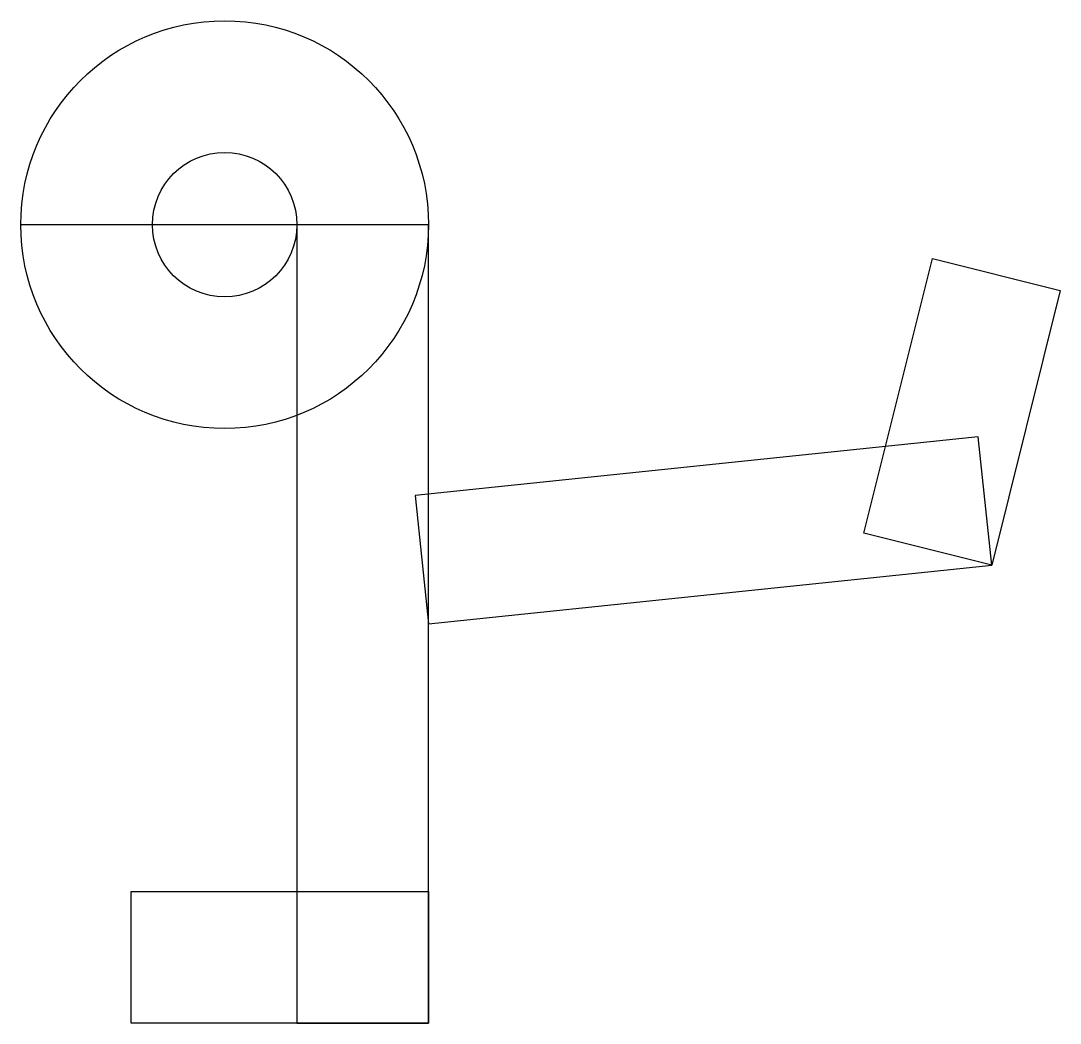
# Model space of a CAD drawing. Header units: millimetres. Extents: x -7.2 to 29.5, y -28.2 to 7.2.
import ezdxf

# ---------------------------------------------------------------- set-up
doc = ezdxf.new("R2010")
doc.units = ezdxf.units.MM
doc.layers.get('0').update_dxf_attribs({"linetype": 'CONTINUOUS'})

msp = doc.modelspace()

# ---------------------------------------------------------------- linework, layer by layer
for p, q in [((2.55, 0), (-7.2, 0)), ((7.2, -4.278), (7.2, -1.15))]:
    msp.add_line(p, q)
for points in [[(7.2, 0), (2.55, 0), (2.55, -28.2), (7.2, -28.2)], [(7.2, -14.1), (27.092, -12.022), (22.58, -10.896), (25.001, -1.194), (29.512, -2.319), (27.092, -12.022), (26.618, -7.487), (6.726, -9.565)], [(7.2, -28.2), (-3.3, -28.2), (-3.3, -23.55), (7.2, -23.55)]]:
    msp.add_lwpolyline(points, close=True)
for radius in [7.2, 2.55]:
    msp.add_circle((0, 0), radius)

doc.saveas('drawing.dxf')
